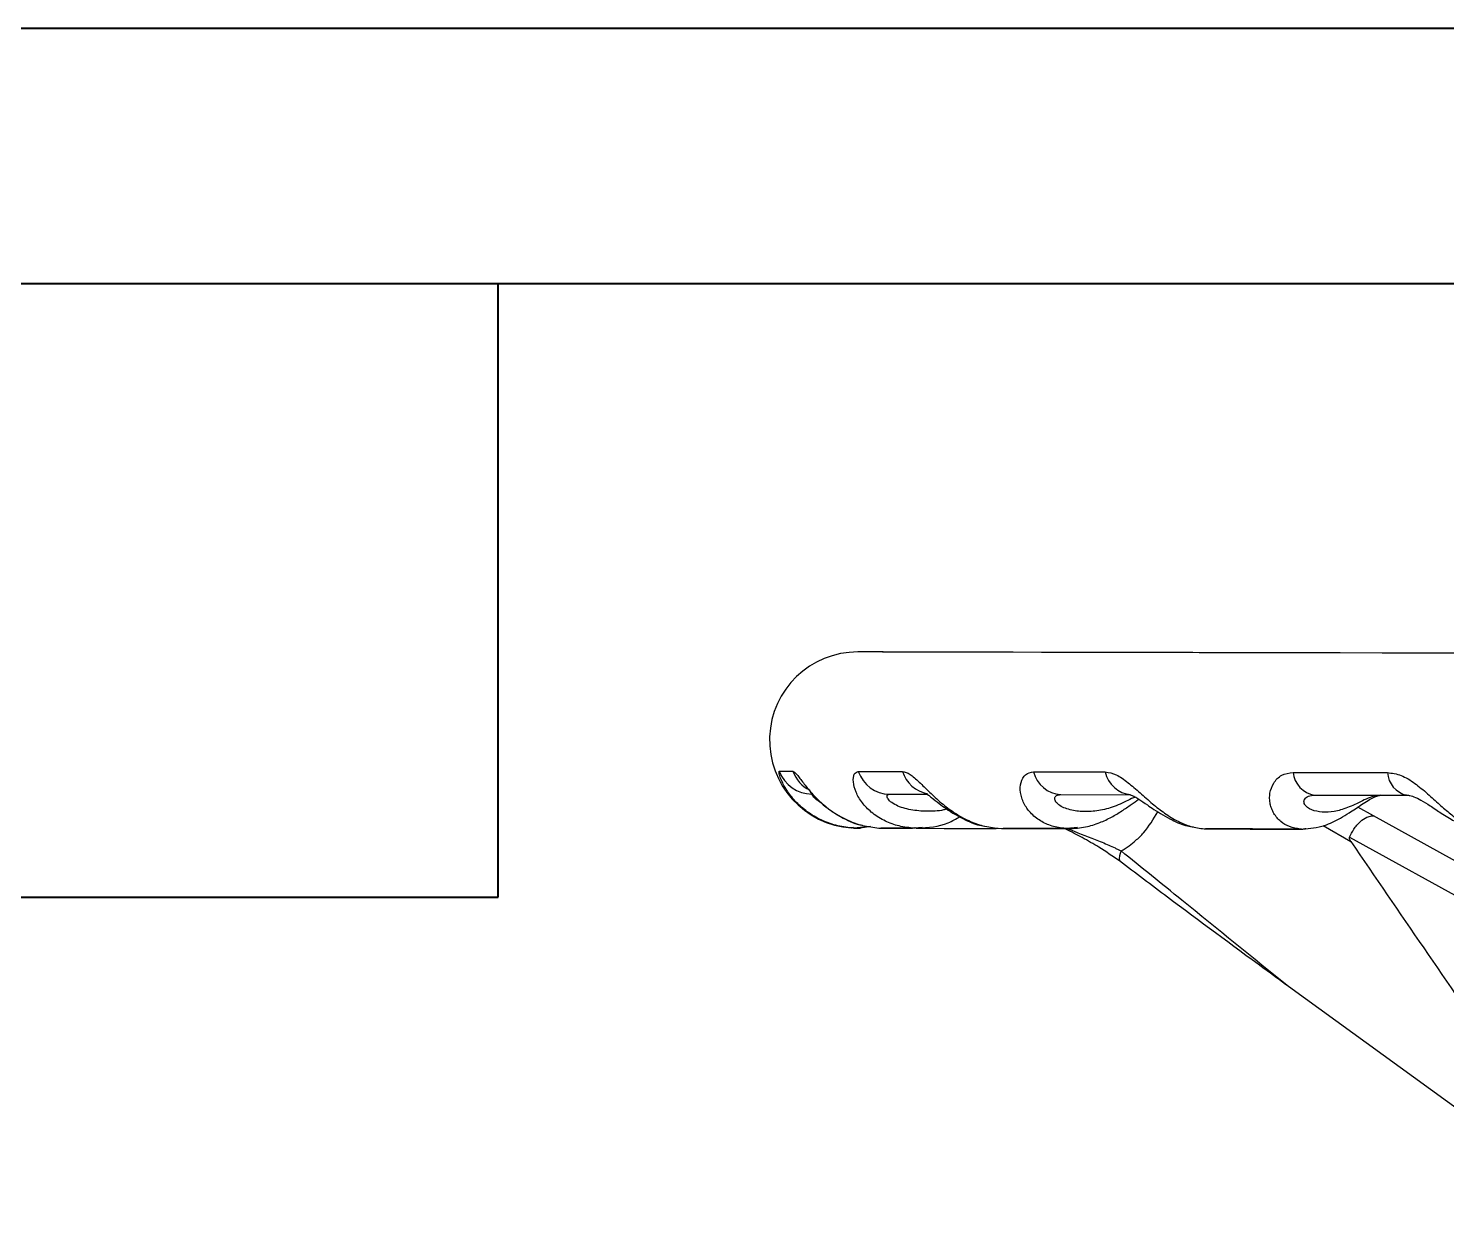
# Model space of a CAD drawing. Header units: millimetres. Extents: x 1953 to 4389, y 564 to 2287.
# Drawn here: x 2392.3 to 2553.4, y 2152.2 to 2287.3 of the extents above; entities that cross this region are included whole.
import ezdxf

# ---------------------------------------------------------------- set-up
doc = ezdxf.new("R2010")
doc.units = ezdxf.units.MM
doc.layers.add('AM_BOR', color=7, linetype='Continuous', lineweight=50)
doc.layers.add('粗实线', color=7, linetype='Continuous', lineweight=40)

# ---------------------------------------------------------------- blocks, each defined once
blk = doc.blocks.new('rA3')
at = {"layer": '粗实线'}
for p, q in [((753.384, 421.26), (333.384, 421.26)), ((748.384, 416.26), (358.384, 416.26)), ((418.384, 404.26), (418.384, 416.26)), ((358.384, 404.26), (418.384, 404.26))]:
    blk.add_line(p, q, dxfattribs=at)

msp = doc.modelspace()

# ---------------------------------------------------------------- linework, layer by layer
at = {"color": 7, "linetype": 'Continuous', "lineweight": 25}
for p, q in [((2490.105, 2200.407), (2494.351, 2200.398)), ((2509.565, 2200.365), (2517.532, 2200.348)), ((2517.453, 2200.348), (2517.511, 2200.348)), ((2538.379, 2200.304), (2548.861, 2200.281)), ((2548.861, 2200.281), (2549.341, 2200.211)), ((2545.057, 2197.939), (2543.306, 2198.946)), ((2485.819, 2196.577), (2485.866, 2196.576)), ((2485.866, 2196.576), (2485.967, 2196.636)), ((2486.018, 2196.578), (2485.952, 2196.578)), ((2486.069, 2196.564), (2485.967, 2196.636)), ((2486.068, 2196.564), (2486.02, 2196.564)), ((2487.956, 2196.721), (2486.068, 2196.564)), ((2486.3, 2196.565), (2486.597, 2196.589)), ((2486.553, 2196.551), (2487.749, 2196.755)), ((2492.744, 2196.555), (2493.042, 2196.621)), ((2493.825, 2196.629), (2492.951, 2196.544)), ((2492.951, 2196.544), (2493.042, 2196.621)), ((2493.122, 2196.536), (2493.326, 2196.536)), ((2502.964, 2196.515), (2503.285, 2196.514)), ((2510.099, 2196.514), (2510.582, 2196.583)), ((2511.452, 2196.641), (2510.291, 2196.504)), ((2510.291, 2196.504), (2510.582, 2196.583)), ((2525.602, 2196.516), (2525.834, 2196.478)), ((2536.739, 2196.453), (2537.375, 2196.526)), ((2539.367, 2196.842), (2542.499, 2195.041)), ((2565.581, 2186.642), (2545.057, 2197.939)), ((2542.351, 2195.511), (2562.92, 2184.181)), ((2571.731, 2152.234), (2535.442, 2178.566))]:
    msp.add_line(p, q, dxfattribs=at)
at = {"color": 7, "linetype": 'Continuous', "lineweight": 25, "flags": 128}
for points in [[(2559.415, 2216.396), (2553.155, 2216.409), (2547.104, 2216.422), (2541.276, 2216.434), (2535.686, 2216.446), (2530.344, 2216.458), (2525.263, 2216.468), (2520.454, 2216.479), (2515.929, 2216.488), (2511.697, 2216.497), (2507.768, 2216.506), (2504.15, 2216.513), (2500.852, 2216.52), (2497.88, 2216.527), (2495.243, 2216.532), (2492.945, 2216.537), (2490.992, 2216.541), (2489.388, 2216.545), (2488.137, 2216.547), (2487.241, 2216.549), (2486.703, 2216.55), (2486.523, 2216.551)], [(2558.176, 2216.397), (2552.012, 2216.41), (2546.057, 2216.423), (2540.323, 2216.435), (2534.824, 2216.447), (2529.571, 2216.458), (2524.575, 2216.469), (2519.849, 2216.479), (2515.401, 2216.488), (2511.243, 2216.497), (2507.383, 2216.506), (2503.829, 2216.513), (2500.59, 2216.52), (2497.673, 2216.527), (2495.083, 2216.532), (2492.827, 2216.537), (2490.91, 2216.541), (2489.335, 2216.544), (2488.107, 2216.547), (2487.228, 2216.549), (2486.699, 2216.55), (2486.523, 2216.551)], [(2477.603, 2203.01), (2477.737, 2203.01), (2477.888, 2203.01), (2478.056, 2203.009), (2478.241, 2203.009), (2478.444, 2203.009), (2478.664, 2203.008), (2478.901, 2203.008), (2479.154, 2203.007)], [(2486.58, 2202.991), (2487.151, 2202.99), (2487.738, 2202.988), (2488.342, 2202.987), (2488.962, 2202.986), (2489.597, 2202.984), (2490.249, 2202.983), (2490.917, 2202.982), (2491.6, 2202.98)], [(2506.478, 2202.948), (2507.448, 2202.946), (2508.431, 2202.944), (2509.429, 2202.942), (2510.44, 2202.94), (2511.466, 2202.938), (2512.505, 2202.935), (2513.558, 2202.933), (2514.625, 2202.931)], [(2535.942, 2202.885), (2537.243, 2202.882), (2538.556, 2202.879), (2539.88, 2202.877), (2541.215, 2202.874), (2542.56, 2202.871), (2543.916, 2202.868), (2545.283, 2202.865), (2546.66, 2202.862)], [(2486.488, 2196.551), (2486.502, 2196.551), (2486.53, 2196.551), (2486.568, 2196.551), (2486.618, 2196.55), (2486.678, 2196.55), (2486.749, 2196.55), (2486.832, 2196.55)], [(2489.539, 2196.544), (2489.931, 2196.543), (2490.346, 2196.542), (2490.785, 2196.541), (2491.247, 2196.54), (2491.732, 2196.539), (2492.24, 2196.538), (2492.74, 2196.537)], [(2493.243, 2196.537), (2494.201, 2196.534), (2496.324, 2196.53), (2498.695, 2196.525), (2501.311, 2196.519), (2502.224, 2196.517)], [(2502.823, 2196.516), (2504.167, 2196.513), (2507.259, 2196.507), (2510.292, 2196.5)], [(2526.194, 2196.465), (2526.556, 2196.464), (2526.919, 2196.464), (2527.284, 2196.463), (2527.65, 2196.462), (2528.018, 2196.461), (2528.387, 2196.461), (2528.757, 2196.46), (2529.129, 2196.459)], [(2529.129, 2196.459), (2530.089, 2196.457), (2531.059, 2196.455), (2532.037, 2196.453), (2533.024, 2196.451), (2534.02, 2196.448), (2535.025, 2196.446), (2536.038, 2196.444), (2537.06, 2196.442)]]:
    msp.add_lwpolyline(points, dxfattribs=at)
at = {"color": 7, "linetype": 'Continuous', "lineweight": 25}
for centre, radius, start, end in [((2486.502, 2206.551), 10, 89.87751, 266.08698), ((2481.337, 2204.416), 3.99, 200.62584, 269.83577), ((2482.887, 2204.395), 3.982, 200.40704, 242.91419), ((2490.175, 2204.199), 3.793, 198.57422, 268.9394), ((2495.156, 2204.109), 3.731, 197.60616, 258.75408), ((2509.779, 2203.757), 3.399, 193.76926, 266.38233), ((2517.813, 2203.591), 3.255, 191.71062, 265.05504), ((2538.861, 2203.2), 2.936, 186.15778, 260.55338), ((2549.466, 2203.026), 2.811, 183.34508, 257.57607), ((2486.502, 2206.551), 10, 267.23859, 269.87751), ((2486.746, 2287.574), 91.024, 269.83269, 269.88273), ((2518.116, 2193.074), 1.913, 152.36136, 187.28594)]:
    msp.add_arc(centre, radius, start, end, dxfattribs=at)
for points, knots in [([(2485.866, 2196.576), (2485.245, 2196.655), (2484.034, 2196.809), (2482.307, 2197.46), (2481.027, 2198.215), (2480.133, 2198.929), (2479.54, 2199.491), (2479.02, 2200.078), (2478.417, 2200.889), (2477.876, 2201.86), (2477.547, 2202.807), (2477.584, 2202.943), (2477.603, 2203.01)], [0, 0, 0, 0, 0.1281513, 0.2496843, 0.3801441, 0.4411883, 0.4997197, 0.5635694, 0.6245897, 0.7496425, 0.8750065, 1, 1, 1, 1]), ([(2479.154, 2203.007), (2479.274, 2202.942), (2479.452, 2202.844), (2479.86, 2202.317), (2480.222, 2201.835), (2480.657, 2201.272), (2481.15, 2200.677), (2481.715, 2200.061), (2482.527, 2199.276), (2483.465, 2198.533), (2484.504, 2197.889), (2485.61, 2197.33), (2487.084, 2196.789), (2488.293, 2196.641), (2488.913, 2196.566)], [0, 0, 0, 0, 0.1244726, 0.1859089, 0.2498878, 0.3111053, 0.3751889, 0.4362181, 0.5000981, 0.6195311, 0.6833816, 0.7502528, 0.8718565, 1, 1, 1, 1]), ([(2492.744, 2196.555), (2492.153, 2196.629), (2491.001, 2196.773), (2489.403, 2197.416), (2488.257, 2198.168), (2487.496, 2198.883), (2487.014, 2199.446), (2486.618, 2200.036), (2486.207, 2200.851), (2485.951, 2201.83), (2486.046, 2202.786), (2486.402, 2202.923), (2486.58, 2202.991)], [0, 0, 0, 0, 0.1280635, 0.2496605, 0.3801541, 0.4411983, 0.4997165, 0.5635714, 0.6245804, 0.7496419, 0.8750131, 1, 1, 1, 1]), ([(2491.6, 2202.98), (2491.873, 2202.914), (2492.281, 2202.815), (2492.95, 2202.281), (2493.483, 2201.795), (2494.064, 2201.226), (2494.673, 2200.628), (2495.329, 2200.008), (2496.227, 2199.219), (2497.207, 2198.475), (2498.254, 2197.831), (2499.343, 2197.275), (2500.762, 2196.741), (2501.89, 2196.603), (2502.469, 2196.532)], [0, 0, 0, 0, 0.12447781, 0.18589566, 0.24987596, 0.31109782, 0.37520407, 0.4362225, 0.50010716, 0.61952435, 0.68338488, 0.75027631, 0.87194143, 1, 1, 1, 1]), ([(2510.099, 2196.514), (2509.579, 2196.583), (2508.566, 2196.718), (2507.207, 2197.352), (2506.276, 2198.103), (2505.701, 2198.818), (2505.363, 2199.382), (2505.12, 2199.973), (2504.931, 2200.793), (2504.981, 2201.778), (2505.497, 2202.742), (2506.151, 2202.879), (2506.478, 2202.948)], [0, 0, 0, 0, 0.12798414, 0.24964221, 0.38016298, 0.44120626, 0.49971221, 0.56357312, 0.62457328, 0.74964181, 0.87501882, 1, 1, 1, 1]), ([(2514.625, 2202.931), (2515.035, 2202.863), (2515.646, 2202.763), (2516.532, 2202.225), (2517.199, 2201.734), (2517.884, 2201.161), (2518.566, 2200.559), (2519.268, 2199.936), (2520.186, 2199.145), (2521.139, 2198.4), (2522.116, 2197.757), (2523.11, 2197.203), (2524.371, 2196.675), (2525.338, 2196.545), (2525.834, 2196.478)], [0, 0, 0, 0, 0.124482, 0.1858845, 0.2498661, 0.3110911, 0.3752157, 0.4362261, 0.5001158, 0.6195186, 0.6833865, 0.7502937, 0.8720137, 1, 1, 1, 1]), ([(2536.739, 2196.453), (2536.327, 2196.519), (2535.523, 2196.647), (2534.501, 2197.274), (2533.853, 2198.022), (2533.506, 2198.737), (2533.338, 2199.301), (2533.266, 2199.894), (2533.315, 2200.717), (2533.671, 2201.707), (2534.577, 2202.678), (2535.487, 2202.816), (2535.942, 2202.885)], [0, 0, 0, 0, 0.1279194, 0.2496295, 0.3801702, 0.4412122, 0.4997079, 0.5635745, 0.6245684, 0.7496421, 0.8750234, 1, 1, 1, 1]), ([(2546.66, 2202.862), (2547.179, 2202.791), (2548.218, 2202.649), (2549.775, 2201.674), (2551.219, 2200.475), (2552.558, 2199.24), (2553.853, 2198.11), (2555.084, 2197.222), (2556.297, 2196.596), (2557.033, 2196.472), (2557.41, 2196.408)], [0, 0, 0, 0, 0.12462724, 0.24971044, 0.37492504, 0.49974572, 0.61927373, 0.75001975, 0.87192117, 1, 1, 1, 1]), ([(2481.069, 2200.787), (2481.066, 2200.788), (2481.032, 2200.789), (2481.103, 2200.689), (2481.284, 2200.467), (2481.608, 2200.123), (2482.219, 2199.524), (2483.252, 2198.633), (2484.928, 2197.628), (2486.27, 2196.97), (2487.046, 2196.87), (2487.058, 2196.869)], [0, 0, 0, 0, 0.0081114, 0.0768965, 0.1482933, 0.2252732, 0.308902, 0.5022082, 0.7321601, 0.9958891, 1, 1, 1, 1]), ([(2482.33, 2199.482), (2482.268, 2199.512), (2481.955, 2199.665), (2481.568, 2200), (2481.283, 2200.354), (2481.311, 2200.402), (2481.326, 2200.426)], [0, 0, 0, 0, 0.0737246, 0.3731715, 0.686422, 1, 1, 1, 1]), ([(2496.63, 2198.727), (2496.504, 2198.691), (2495.751, 2198.475), (2494.349, 2198.434), (2492.513, 2198.57), (2491.083, 2199.005), (2490.22, 2199.536), (2489.844, 2199.979), (2489.811, 2200.337), (2490.007, 2200.384), (2490.105, 2200.407)], [0, 0, 0, 0, 0.0384572, 0.2309424, 0.4234302, 0.6153121, 0.715823, 0.807692, 0.9037958, 1, 1, 1, 1]), ([(2494.327, 2200.483), (2494.323, 2200.481), (2494.315, 2200.474), (2494.517, 2200.324), (2494.963, 2199.971), (2495.66, 2199.418), (2496.931, 2198.477), (2498.539, 2197.555), (2500.046, 2196.893), (2500.789, 2196.805), (2500.896, 2196.792)], [0, 0, 0, 0, 0.0566036, 0.1417938, 0.2232337, 0.3716522, 0.4790812, 0.7518494, 0.9644763, 1, 1, 1, 1]), ([(2518.025, 2200.084), (2517.891, 2200.03), (2517.513, 2199.875), (2516.763, 2199.477), (2515.566, 2198.953), (2514.075, 2198.525), (2512.376, 2198.375), (2510.776, 2198.536), (2509.594, 2198.964), (2508.981, 2199.496), (2508.827, 2199.938), (2509.037, 2200.295), (2509.389, 2200.342), (2509.565, 2200.365)], [0, 0, 0, 0, 0.03766201, 0.10619711, 0.17487785, 0.31226406, 0.44993761, 0.58761295, 0.72485502, 0.79674458, 0.86245319, 0.93119068, 1, 1, 1, 1]), ([(2510.527, 2196.499), (2511.149, 2196.537), (2512.321, 2196.608), (2513.934, 2197.124), (2515.3, 2197.766), (2516.491, 2198.485), (2517.55, 2199.232), (2518.139, 2199.652), (2518.416, 2199.85)], [0, 0, 0, 0, 0.2160598, 0.4068002, 0.5722695, 0.7235056, 0.870023, 1, 1, 1, 1]), ([(2517.098, 2200.388), (2517.146, 2200.401), (2517.238, 2200.425), (2517.546, 2200.334), (2517.95, 2200.137), (2518.554, 2199.772), (2519.302, 2199.258), (2520.546, 2198.399), (2522.057, 2197.508), (2523.596, 2196.818), (2524.42, 2196.722), (2524.656, 2196.695)], [0, 0, 0, 0, 0.0795455, 0.1530718, 0.2224941, 0.2889953, 0.4105927, 0.4994512, 0.7335913, 0.9237047, 1, 1, 1, 1]), ([(2537.032, 2196.442), (2537.86, 2196.525), (2539.318, 2196.671), (2541.069, 2197.518), (2542.451, 2198.355), (2543.513, 2199.091), (2544.464, 2199.71), (2545.119, 2200.069), (2545.612, 2200.26), (2545.804, 2200.278), (2545.904, 2200.288)], [0, 0, 0, 0, 0.2415564, 0.4249346, 0.5252436, 0.6744027, 0.7537852, 0.8323048, 0.9129608, 1, 1, 1, 1]), ([(2545.921, 2200.287), (2545.657, 2200.265), (2545.131, 2200.219), (2544.255, 2199.866), (2543.361, 2199.426), (2542.229, 2198.892), (2540.949, 2198.469), (2539.562, 2198.317), (2538.312, 2198.477), (2537.457, 2198.904), (2537.135, 2199.436), (2537.215, 2199.877), (2537.653, 2200.234), (2538.137, 2200.28), (2538.379, 2200.304)], [0, 0, 0, 0, 0.0625989, 0.1249044, 0.1872263, 0.2496806, 0.3746119, 0.4998044, 0.6249986, 0.7497987, 0.815171, 0.8749227, 0.9374287, 1, 1, 1, 1]), ([(2548.533, 2200.321), (2548.693, 2200.323), (2549.023, 2200.328), (2549.675, 2200.138), (2550.521, 2199.729), (2551.587, 2199.049), (2552.851, 2198.176), (2554.313, 2197.287), (2555.849, 2196.597), (2556.86, 2196.498), (2557.329, 2196.451)], [0, 0, 0, 0, 0.0763522, 0.1570102, 0.2470379, 0.356597, 0.4925526, 0.6555134, 0.8402738, 1, 1, 1, 1]), ([(2516.422, 2193.962), (2516.725, 2194.147), (2517.293, 2194.496), (2518.144, 2195.193), (2519.348, 2196.341), (2520.089, 2197.577), (2520.594, 2198.42)], [0, 0, 0, 0, 0.18369133, 0.34422859, 0.55221589, 1, 1, 1, 1]), ([(2488.913, 2196.566), (2489.458, 2196.564), (2490.549, 2196.561), (2492.012, 2196.557), (2492.744, 2196.555)], [0, 0, 0, 0, 0.4994057, 1, 1, 1, 1]), ([(2492.951, 2196.544), (2492.221, 2196.546), (2490.76, 2196.55), (2489.67, 2196.552), (2489.124, 2196.554)], [0, 0, 0, 0, 0.4994071, 1, 1, 1, 1]), ([(2493.31, 2196.536), (2494.513, 2196.625), (2496.223, 2196.752), (2497.68, 2197.61), (2498.112, 2197.864)], [0, 0, 0, 0, 0.7035476, 1, 1, 1, 1]), ([(2502.469, 2196.532), (2503.656, 2196.529), (2506.032, 2196.523), (2508.742, 2196.517), (2510.099, 2196.514)], [0, 0, 0, 0, 0.4994067, 1, 1, 1, 1]), ([(2510.291, 2196.504), (2508.938, 2196.507), (2506.355, 2196.513), (2504.089, 2196.518), (2503.009, 2196.52)], [0, 0, 0, 0, 0.523527, 1, 1, 1, 1]), ([(2510.302, 2196.503), (2511.372, 2196.09), (2512.992, 2195.464), (2514.774, 2194.738), (2515.622, 2194.356), (2516.028, 2194.161), (2516.24, 2194.055), (2516.348, 2194.001), (2516.403, 2193.973), (2516.417, 2193.965), (2516.42, 2193.963), (2516.421, 2193.962), (2516.422, 2193.962), (2516.422, 2193.962)], [0, 0, 0, 0, 0.4919756, 0.7448976, 0.8717536, 0.9356326, 0.967738, 0.991593, 0.9977244, 0.9993421, 0.9997898, 0.9999241, 1, 1, 1, 1]), ([(2536.897, 2196.445), (2537.051, 2196.455), (2537.234, 2196.467), (2537.356, 2196.518), (2537.375, 2196.526)], [0, 0, 0, 0, 0.8392278, 1, 1, 1, 1]), ([(2542.351, 2195.511), (2542.503, 2195.832), (2542.738, 2196.327), (2543.185, 2196.905), (2543.678, 2197.414), (2544.264, 2197.805), (2544.736, 2197.933), (2544.967, 2197.944), (2545.034, 2197.94), (2545.057, 2197.939)], [0, 0, 0, 0, 0.23899542, 0.36783236, 0.49967813, 0.74897246, 0.92468056, 0.97394084, 1, 1, 1, 1]), ([(2516.219, 2192.832), (2515.468, 2193.356), (2514.183, 2194.252), (2512.046, 2195.461), (2510.767, 2196.119), (2510.149, 2196.436)], [0, 0, 0, 0, 0.4211571, 0.7205143, 1, 1, 1, 1]), ([(2525.834, 2196.478), (2527.581, 2196.474), (2531.079, 2196.466), (2534.851, 2196.458), (2536.739, 2196.453)], [0, 0, 0, 0, 0.4994076, 1, 1, 1, 1]), ([(2536.897, 2196.445), (2535.017, 2196.449), (2531.253, 2196.457), (2527.761, 2196.465), (2526.014, 2196.469)], [0, 0, 0, 0, 0.4994087, 1, 1, 1, 1]), ([(2542.499, 2195.041), (2542.469, 2195.086), (2542.408, 2195.18), (2542.35, 2195.31), (2542.333, 2195.418), (2542.338, 2195.474), (2542.348, 2195.502), (2542.351, 2195.511)], [0, 0, 0, 0, 0.33257121, 0.68796459, 0.83138137, 0.94978396, 1, 1, 1, 1]), ([(2542.499, 2195.041), (2548.014, 2186.978), (2557.729, 2172.773), (2567.505, 2158.634), (2571.732, 2152.521)], [0, 0, 0, 0, 0.5675786, 1, 1, 1, 1]), ([(2535.442, 2178.566), (2531.399, 2181.836), (2525.058, 2186.965), (2518.72, 2192.1), (2516.422, 2193.962)], [0, 0, 0, 0, 0.6374709, 1, 1, 1, 1]), ([(2535.442, 2178.566), (2534.517, 2179.242), (2529.894, 2182.624), (2523.444, 2187.383), (2518.041, 2191.458), (2516.219, 2192.832)], [0, 0, 0, 0, 0.14213623, 0.71070448, 1, 1, 1, 1])]:
    msp.add_open_spline(points, degree=3, knots=knots, dxfattribs=at)

# ---------------------------------------------------------------- block references
at = {"layer": 'AM_BOR', "xscale": 5.80078125, "yscale": 5.80078125, "zscale": 5.80078125}
msp.add_blockref('rA3', (18.744, -156.312), dxfattribs=at)

doc.saveas('drawing.dxf')
